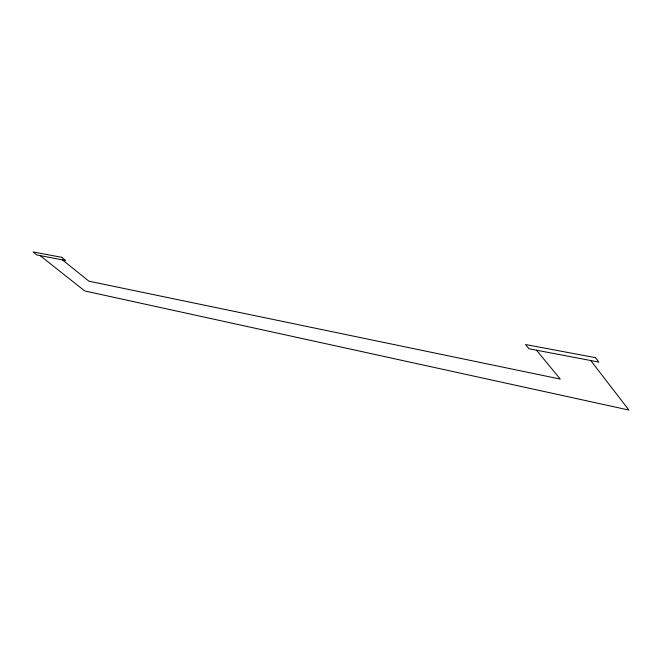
<?xml version="1.0" encoding="UTF-8"?>
<svg xmlns="http://www.w3.org/2000/svg" width="662" height="662" viewBox="0 0 662 662"><rect width="100%" height="100%" fill="white"/><g stroke="black" fill="none" stroke-linecap="round" stroke-linejoin="round"><path stroke-width="0.99" d="M40.076 255.598L84.728 290.949L628.9 410.051L590.769 360.55M62.385 259.852L88.981 281.209L560.284 379.078L536.485 350.198M61.765 257.336L33.1 251.949L36.973 255.002L65.67 260.472L61.765 257.336M595.502 357.67L525.504 344.513L529.054 348.783L598.87 362.089L595.502 357.67"/></g></svg>
